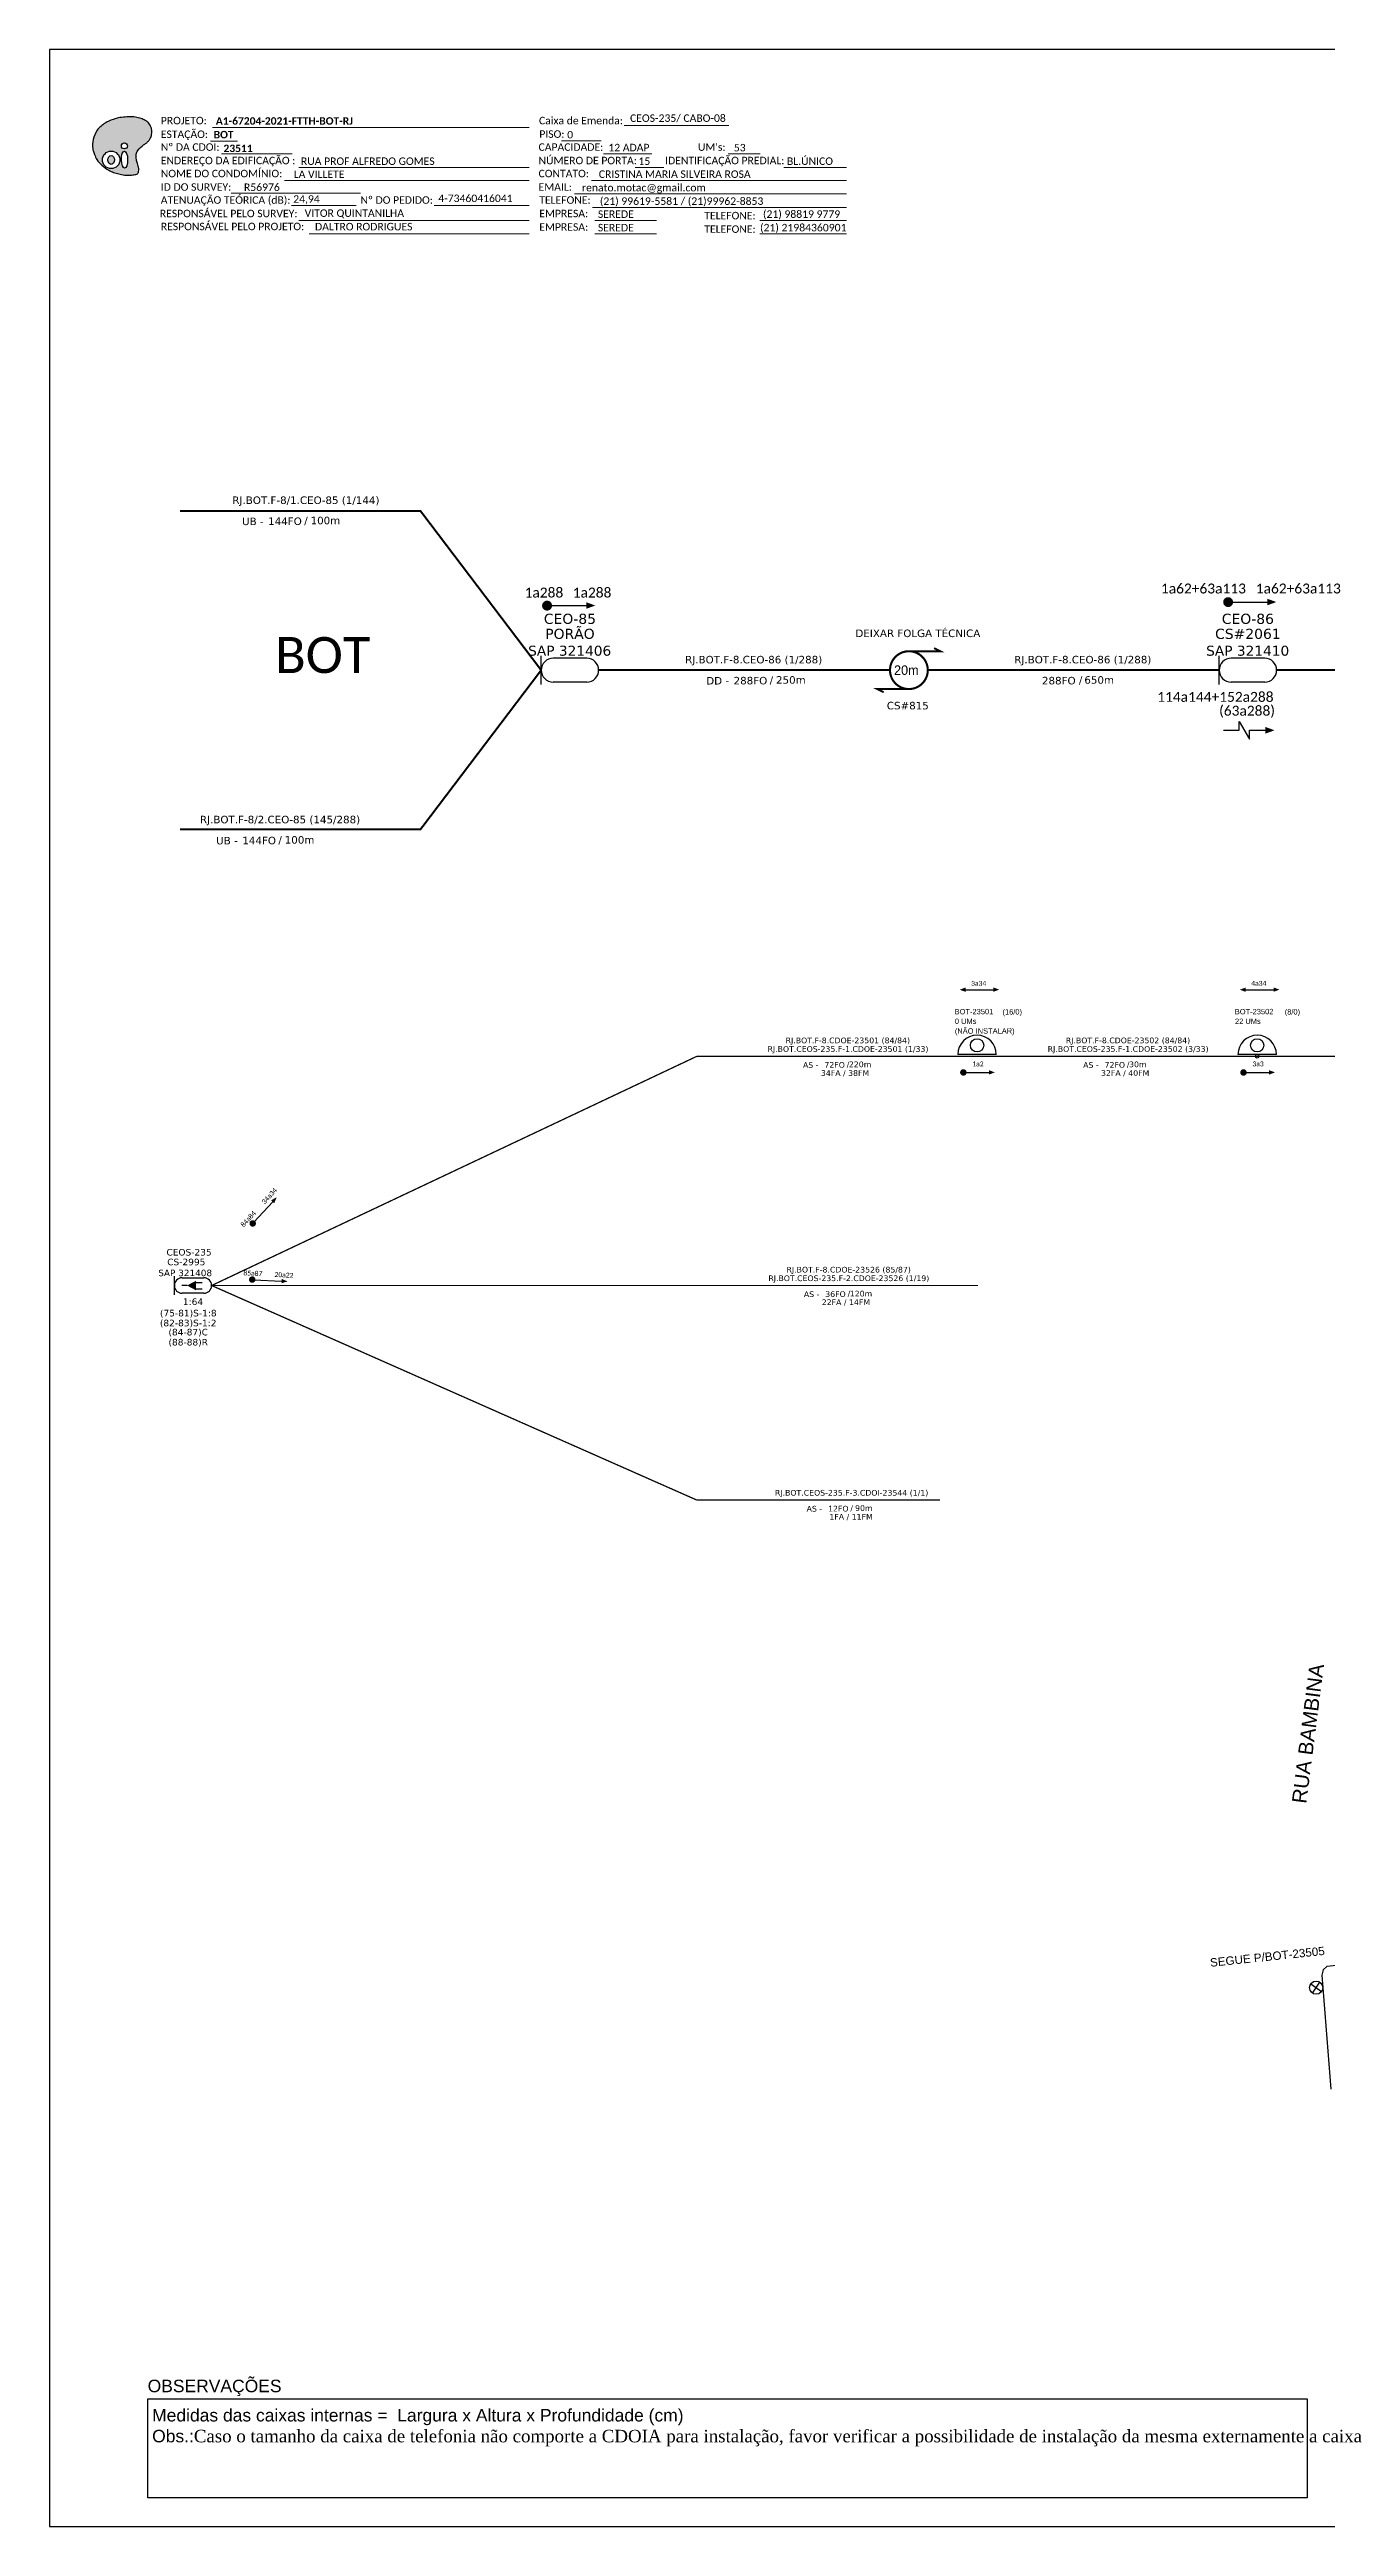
# Model space of a CAD drawing. Header units: metres. Extents: x -1286 to 461, y -500 to 94.
# Drawn here: x -1286 to -980, y -500 to 94 of the extents above; entities that cross this region are included whole.
import ezdxf
from ezdxf.enums import TextEntityAlignment as Align

# ---------------------------------------------------------------- set-up
doc = ezdxf.new("R2010")
doc.units = ezdxf.units.M
for name, color, linetype, lineweight in [("20.0-LEGENDA DOS CDO'S", 1, 'Continuous', 0), ('40.1-ETIQUETAS', 1, 'Continuous', 20), ('Segmento Logradouro Texto', 238, 'Continuous', 0)]:
    doc.layers.add(name, color=color, linetype=linetype, lineweight=lineweight)
for name, color, linetype in [('20.4-CEOS', 1, 'Continuous'), ('20.5-CABO AÉREO', 1, 'Continuous'), ('CABO OPTICO EXISTENTE', 5, 'Continuous'), ('CAP a instalar', 1, 'Continuous'), ('CD de instalação futura', 8, 'Continuous'), ('label_cabos', 7, 'Continuous'), ('QUADRA', 7, 'Continuous'), ('SETA', 7, 'Continuous')]:
    doc.layers.add(name, color=color, linetype=linetype)
doc.styles.add('ARIAL', font='arial.ttf')
doc.styles.add('DIGICADE', font='arial.ttf')
doc.styles.add('siredit', font='verdana.ttf')
doc.styles.add('WMF-Calibri0', font='calibri.ttf')
doc.styles.add('WMF-Calibri1', font='calibrib.ttf')
doc.linetypes.add('FENCELINE1', pattern='A,0.25,-0.1,[133,ltypeshp.shx,S=0.1,R=0,X=-0.1,Y=0],-0.1,1', length=1.45)

# ---------------------------------------------------------------- blocks, each defined once
blk = doc.blocks.new('OI')
h = blk.add_hatch(color=40)
edge = h.paths.add_edge_path()
edge.add_spline(control_points=[(4.35, -0.67), (3.92, -0.99), (3.26, -1.5), (2.81, -2.59), (2.9, -3.5), (3.06, -4.27), (3.31, -4.85), (3.37, -5.39), (3.4, -5.88), (3.2, -6.4), (2.54, -6.61), (1.65, -6.63), (0.55, -6.67), (-0.56, -6.42), (-1.61, -6.14), (-2.77, -5.61), (-3.92, -4.77), (-4.89, -3.7), (-5.34, -2.65), (-5.6, -1.94), (-5.85, -0.96), (-5.71, 0.47), (-5.1, 2.02), (-4.14, 3.02), (-3.3, 3.61), (-2.37, 4.16), (-1.36, 4.44), (-0.56, 4.7), (0.79, 4.85), (2.24, 4.97), (3.79, 4.57), (4.67, 4.21), (5.44, 3.65), (5.76, 2.99), (6.03, 2.21), (6.01, 1.46), (5.72, 0.64), (5.31, 0.08), (4.88, -0.38), (4.51, -0.55), (4.35, -0.67)], knot_values=[0, 0, 0, 0, 1.60434, 2.417191, 3.427595, 4.282808, 4.776746, 5.304182, 5.888771, 6.258406, 6.858137, 7.79129, 8.986195, 10.124242, 11.187857, 12.242908, 13.953784, 15.414161, 16.515391, 17.349188, 17.675853, 19.552021, 21.515531, 22.568638, 23.63245, 24.621084, 25.782718, 26.745347, 27.142653, 29.870543, 31.004649, 31.921532, 32.709589, 33.801391, 34.042471, 35.192333, 35.971461, 36.628871, 37.254359, 37.836911, 37.836911, 37.836911, 37.836911], degree=3, periodic=0)
h.paths.add_polyline_path([(1.13, -0.87, -1), (-0.04, -0.87, -1)], flags=16)
edge = h.paths.add_edge_path(flags=16)
edge.add_ellipse((0.56, -3.59), major_axis=(-0.02, 1.71), ratio=0.361305, start_angle=0, end_angle=360)
h.paths.add_polyline_path([(-0.36, -3.62, -1), (-3.8, -3.62, -1)], flags=16)
edge = h.paths.add_edge_path(flags=0)
edge.add_ellipse((-2.08, -3.62), major_axis=(0, 0.885), ratio=0.758294, start_angle=0, end_angle=360)
at = {"color": 40}
for centre, radius in [((-2.08, -3.62), 1.72), ((0.54, -0.87), 0.587)]:
    blk.add_circle(centre, radius, dxfattribs=at)
blk.add_ellipse((-2.08, -3.62), major_axis=(0, 0.885), ratio=0.758294, start_param=-3.141592653589792, end_param=3.141592653589792, dxfattribs=at)
blk.add_ellipse((0.56, -3.59), major_axis=(-0.02, 1.71), ratio=0.361305, dxfattribs=at)
at = {"color": 40, "start_tangent": (-0.800898, -0.598801), "end_tangent": (-0.800898, -0.598801)}
blk.add_spline([(4.35, -0.67), (3.2, -1.78), (2.9, -2.54), (2.92, -3.55), (3.12, -4.38), (3.28, -4.85), (3.37, -5.37), (3.35, -5.95), (3.2, -6.29), (2.66, -6.55), (1.73, -6.63), (0.54, -6.62), (-0.58, -6.41), (-1.6, -6.11), (-2.56, -5.67), (-3.95, -4.67), (-4.89, -3.56), (-5.37, -2.56), (-5.64, -1.78), (-5.72, -1.46), (-5.63, 0.42), (-4.84, 2.22), (-4.13, 2.99), (-3.27, 3.62), (-2.4, 4.09), (-1.3, 4.47), (-0.37, 4.72), (0.02, 4.77), (2.75, 4.8), (3.85, 4.53), (4.69, 4.16), (5.31, 3.68), (5.85, 2.73), (5.93, 2.5), (5.94, 1.35), (5.67, 0.62), (5.29, 0.08), (4.84, -0.36), (4.35, -0.67)], degree=3, dxfattribs=at)

msp = doc.modelspace()

# ---------------------------------------------------------------- linework, layer by layer
at = {"color": 7}
msp.add_line((-1058.85, -146.81), (-1068.1, -146.81), dxfattribs=at)
at = {"color": 0}
for p, q in [((-1262.5, -469.23), (-984.25, -469.23)), ((-1262.5, -492.93), (-1262.5, -469.23)), ((-984.25, -469.23), (-984.25, -492.93)), ((-984.25, -492.93), (-1262.5, -492.93))]:
    msp.add_line(p, q, dxfattribs=at)
msp.add_lwpolyline([(-1286.07, -499.81), (-445.07, -499.81), (-445.07, 94.19), (-1286.07, 94.19)], close=True)
at = {"color": 7, "lineweight": 0}
for points in [[(-1247.47, 72.24), (-1240.92, 72.24)], [(-1246.96, 75.52), (-1170.98, 75.52)], [(-1163.19, 72.28), (-1153.71, 72.28)], [(-1148.15, 76.01), (-1123.01, 76.01)], [(-1244.81, 69.17), (-1227.84, 69.17)], [(-1226.24, 65.93), (-1170.98, 65.93)], [(-1153.14, 69.17), (-1141.52, 69.17)], [(-1145.56, 65.93), (-1138.61, 65.93)], [(-1123.2, 69.17), (-1115.53, 69.17)], [(-1109.86, 65.93), (-1094.82, 65.93)], [(-1242.49, 59.75), (-1211.44, 59.75)], [(-1229.65, 62.82), (-1170.98, 62.82)], [(-1160.06, 59.58), (-1094.8, 59.58)], [(-1156.02, 62.82), (-1094.8, 62.82)], [(-1227.96, 56.79), (-1212.45, 56.79)], [(-1193.73, 56.79), (-1170.96, 56.79)], [(-1155.78, 56.34), (-1094.8, 56.34)], [(-1226.24, 53.23), (-1170.98, 53.23)], [(-1223.75, 49.99), (-1170.98, 49.99)], [(-1155.17, 53.23), (-1140.37, 53.23)], [(-1155.17, 49.99), (-1140.37, 49.99)], [(-1115.57, 53.23), (-1094.8, 53.23)], [(-1115.57, 49.99), (-1094.8, 49.99)]]:
    msp.add_lwpolyline(points, dxfattribs=at)
at = {"color": 7}
for points, const_width in [([(-1167.26, -39.16, 1), (-1166.07, -39.16, 1)], 1.19), ([(-1003.82, -38.32, 1), (-1002.64, -38.32, 1)], 1.19), ([(-1079.84, -50.1, 1.000012), (-1079.84, -59.17, 0.999978)], 0.504), ([(-1067.16, -151.11, 1), (-1066.38, -151.11, 1)], 0.777), ([(-999.93, -151.11, 1), (-999.15, -151.11, 1)], 0.777), ([(-1237.56, -187.61, 1), (-1237.04, -187.04, 1)], 0.777), ([(-1237.81, -200.77, 1), (-1237.04, -200.81, 1)], 0.777)]:
    msp.add_lwpolyline(points, format="xyb", close=True, dxfattribs=dict(at, const_width=const_width))
at = {"color": 7, "const_width": 0.472}
for points in [[(-1079.84, -50.1), (-1072.28, -50.1), (-1073.79, -49.35)], [(-1079.84, -59.17), (-1087.4, -59.17), (-1085.88, -59.93)]]:
    msp.add_lwpolyline(points, dxfattribs=at)
at = {"color": 7}
msp.add_lwpolyline([(-1000.58, -69.06), (-1000.58, -66.96), (-998.07, -71.15), (-998.07, -69.06)], dxfattribs=at)
at = {"color": 10}
for points in [[(-983.4, -369.69), (-980.8, -371.48)], [(-982.99, -371.88), (-981.21, -369.29)]]:
    msp.add_lwpolyline(points, dxfattribs=at)
msp.add_circle((-982.1, -370.59), 1.57, dxfattribs=at)
at = {"color": 7}
msp.add_arc((-1063.48, -146.81), 4.62, 0, 180, dxfattribs=at)
at = {"layer": '20.4-CEOS', "color": 7}
for p, q in [((-1157.16, -51.77), (-1165.21, -51.77)), ((-994.46, -51.77), (-1002.52, -51.77)), ((-1157.16, -57.51), (-1165.21, -57.51)), ((-994.46, -57.51), (-1002.52, -57.51)), ((-1254.24, -200.35), (-1249.02, -200.35)), ((-1249.02, -204.07), (-1254.24, -204.07))]:
    msp.add_line(p, q, dxfattribs=at)
for points in [[(-1168.08, -58.1), (-1168.08, -51.18)], [(-1005.39, -58.1), (-1005.39, -51.18)], [(-1256.1, -204.45), (-1256.1, -199.97)], [(-1251.01, -201.47), (-1249.43, -201.47)], [(-1253.07, -202.21), (-1254.32, -202.21)], [(-1251.01, -203.02), (-1249.43, -203.02)]]:
    msp.add_lwpolyline(points, dxfattribs=at)
msp.add_lwpolyline([(-1253.07, -202.21, 0, 2.3, 0), (-1250.91, -202.21, 2.3, 2.3, 0)], format="xyseb", dxfattribs=at)
for centre, radius, start, end in [((-1165.21, -54.64), 2.87, 90, 270), ((-1157.16, -54.64), 2.87, 270, 90), ((-1002.52, -54.64), 2.87, 90, 270), ((-994.46, -54.64), 2.87, 270, 90), ((-1254.24, -202.21), 1.86, 90, 270), ((-1249.02, -202.21), 1.86, 270, 90)]:
    msp.add_arc(centre, radius, start, end, dxfattribs=at)
at = {"layer": '20.5-CABO AÉREO', "color": 7, "ltscale": 50, "const_width": 0.48}
for points in [[(-1254.74, -16.45), (-1197.05, -16.45), (-1168.08, -54.64)], [(-1254.74, -92.83), (-1197.05, -92.83), (-1168.08, -54.64)], [(-1154.28, -54.64), (-1084.37, -54.64)]]:
    msp.add_lwpolyline(points, dxfattribs=at)
at = {"layer": '40.1-ETIQUETAS', "color": 7, "const_width": 0.48}
for points in [[(-1075.3, -54.64), (-1005.39, -54.64)], [(-991.62, -54.64), (-921.71, -54.64)]]:
    msp.add_lwpolyline(points, dxfattribs=at)
at = {"layer": 'CAP a instalar', "color": 7, "linetype": 'FENCELINE1', "ltscale": 6, "const_width": 0.311}
for points in [[(-1247.16, -202.21), (-1130.7, -147.23)], [(-1130.7, -147.23), (-1063.47, -147.23)], [(-1063.47, -147.23), (-996.25, -147.23)], [(-996.25, -147.23), (-929.02, -147.23)], [(-1247.16, -202.21), (-1130.76, -253.65)], [(-1247.16, -202.21), (-1130.5, -202.21)], [(-1130.5, -202.21), (-1063.27, -202.21)], [(-1130.76, -253.65), (-1072.39, -253.65)]]:
    msp.add_lwpolyline(points, dxfattribs=at)
at = {"layer": 'CD de instalação futura', "color": 7}
msp.add_circle((-1063.48, -144.61), 1.59, dxfattribs=at)
at = {"layer": 'label_cabos', "color": 7}
msp.add_line((-991.63, -146.81), (-1000.87, -146.81), dxfattribs=at)
for centre, radius in [((-996.25, -144.61), 1.59), ((-996.25, -147.23), 0.428)]:
    msp.add_circle(centre, radius, dxfattribs=at)
msp.add_arc((-996.25, -146.81), 4.62, 0, 180, dxfattribs=at)
at = {"layer": 'QUADRA', "color": 104}
msp.add_lwpolyline([(-598.3, -360.44), (-598.23, -343.62), (-598.5, -341.86), (-599.18, -340.18), (-600.2, -338.68), (-601.53, -337.38), (-603.13, -336.39), (-604.92, -335.73), (-606.82, -335.44), (-608.43, -335.45), (-663.1, -339.74), (-702.44, -341.41), (-874.37, -354.53), (-979.58, -365.5), (-980.44, -366.35), (-980.72, -367.57), (-978.61, -394.94)], dxfattribs=at)
at = {"layer": 'SETA', "color": 7}
for points in [[(-1166.66, -39.16), (-1156.45, -39.16)], [(-1003.23, -38.32), (-993.02, -38.32)], [(-1004.37, -69.06), (-1000.58, -69.06)], [(-998.07, -69.06), (-994.27, -69.06)], [(-1066.24, -131.27), (-1059.56, -131.27)], [(-999.02, -131.27), (-992.33, -131.27)], [(-1066.77, -151.11), (-1060.09, -151.11)], [(-999.54, -151.11), (-992.86, -151.11)], [(-1237.03, -187.05), (-1232.51, -182.13)], [(-1237.04, -200.82), (-1230.37, -201.17)]]:
    msp.add_lwpolyline(points, dxfattribs=at)
for points in [[(-1157.27, -38.35), (-1155.09, -39.14), (-1157.27, -39.93)], [(-993.84, -37.51), (-991.66, -38.3), (-993.84, -39.09)], [(-994.27, -68.27), (-992.1, -69.06), (-994.27, -69.85)], [(-1066.24, -131.79), (-1067.67, -131.27), (-1066.24, -130.75)], [(-1059.56, -130.73), (-1058.14, -131.25), (-1059.56, -131.77)], [(-999.02, -131.79), (-1000.44, -131.27), (-999.02, -130.75)], [(-992.33, -130.73), (-990.91, -131.25), (-992.33, -131.77)], [(-1060.62, -150.58), (-1059.2, -151.1), (-1060.62, -151.62)], [(-993.4, -150.58), (-991.97, -151.1), (-993.4, -151.62)], [(-1232.91, -181.77), (-1231.56, -181.07), (-1232.14, -182.47)], [(-1230.34, -200.63), (-1228.94, -201.23), (-1230.39, -201.67)]]:
    msp.add_solid(points, dxfattribs=at)

# ---------------------------------------------------------------- block references
at = {"color": 7, "xscale": 1.213923925163967, "yscale": 1.213923925163967, "zscale": 1.213923925163967, "rotation": 0.1532896023949059}
msp.add_blockref('OI', (-1268.76, 72.14), dxfattribs=at)

# ---------------------------------------------------------------- texts
at = {"color": 7, "lineweight": 0, "style": 'WMF-Calibri0'}
for s, height, p in [('PROJETO:', 1.793, (-1259.36, 76.26)), ('Caixa de Emenda:', 1.7927, (-1168.6, 76.26)), ('ESTAÇÃO:', 1.793, (-1259.36, 72.98)), ('Nº DA CDOI:', 1.7927, (-1259.36, 69.91)), ('CAPACIDADE:', 1.7927, (-1168.71, 69.91)), ('PISO:', 1.793, (-1168.53, 73.03)), ("UM's:", 1.793, (-1130.47, 69.91)), ('ENDEREÇO DA EDIFICAÇÃO :', 1.7927, (-1259.36, 66.68)), ('NOME DO CONDOMÍNIO:', 1.7927, (-1259.36, 63.56)), ('CONTATO:', 1.793, (-1168.71, 63.56)), ('NÚMERO DE PORTA:', 1.7927, (-1168.71, 66.68)), ('IDENTIFICAÇÃO PREDIAL:', 1.7927, (-1138.34, 66.68)), ('ATENUAÇÃO TEÓRICA (dB):', 1.7927, (-1259.36, 57.21)), ('ID DO SURVEY:', 1.7927, (-1259.36, 60.33)), ('EMAIL:', 1.793, (-1168.71, 60.33)), ('RESPONSÁVEL PELO SURVEY:', 1.7927, (-1259.6, 53.98)), ('Nº DO PEDIDO:', 1.7927, (-1211.44, 57.21)), ('TELEFONE:', 1.793, (-1168.53, 57.21)), ('EMPRESA:', 1.793, (-1168.53, 53.98)), ('TELEFONE:', 1.793, (-1128.93, 53.47)), ('RESPONSÁVEL PELO PROJETO:', 1.7927, (-1259.36, 50.87)), ('EMPRESA:', 1.793, (-1168.53, 50.74)), ('TELEFONE:', 1.793, (-1128.93, 50.24))]:
    msp.add_text(s, height=height, dxfattribs=at).set_placement(p)
at = {"color": 7}
for s, height, style, p in [('A1-67204-2021-FTTH-BOT-RJ', 1.7927, 'WMF-Calibri1', (-1246.16, 76.17)), ('CEOS-235/ CABO-08', 1.7927, 'WMF-Calibri0', (-1146.75, 76.85)), ('BOT', 1.793, 'WMF-Calibri1', (-1246.68, 72.89)), ('0', 1.79, 'WMF-Calibri0', (-1161.84, 72.88)), ('12 ADAP', 1.793, 'WMF-Calibri0', (-1151.96, 69.79)), ('53', 1.793, 'WMF-Calibri0', (-1121.85, 69.77)), ('RUA PROF ALFREDO GOMES', 1.7927, 'WMF-Calibri0', (-1225.73, 66.52)), ('15', 1.793, 'WMF-Calibri0', (-1144.74, 66.53)), ('BL.ÚNICO', 1.793, 'WMF-Calibri0', (-1109.1, 66.53)), ('R56976', 1.793, 'WMF-Calibri0', (-1239.4, 60.28)), ('LA VILLETE', 1.793, 'WMF-Calibri0', (-1227.45, 63.39)), ('4-73460416041', 1.7927, 'WMF-Calibri0', (-1192.78, 57.62)), ('renato.motac@gmail.com', 1.7927, 'WMF-Calibri0', (-1158.28, 60.18)), ('CRISTINA MARIA SILVEIRA ROSA', 1.7927, 'WMF-Calibri0', (-1154.25, 63.42)), ('24,94', 1.793, 'WMF-Calibri0', (-1227.58, 57.45)), ('VITOR QUINTANILHA', 1.7927, 'WMF-Calibri0', (-1224.84, 54.07)), ('SEREDE', 1.793, 'WMF-Calibri0', (-1154.47, 53.83)), ('(21) 99619-5581 / (21)99962-8853', 1.7927, 'WMF-Calibri0', (-1154, 56.94)), ('(21) 98819 9779', 1.7927, 'WMF-Calibri0', (-1114.86, 53.83)), ('DALTRO RODRIGUES', 1.7927, 'WMF-Calibri0', (-1222.35, 50.83)), ('SEREDE', 1.793, 'WMF-Calibri0', (-1154.47, 50.59)), ('(21) 21984360901', 1.7927, 'WMF-Calibri0', (-1115.56, 50.59))]:
    msp.add_text(s, height=height, dxfattribs=dict(at, style=style)).set_placement(p)
at = {"color": 7, "style": 'WMF-Calibri1'}
msp.add_text('23511', height=1.793, dxfattribs=at).set_placement((-1240.81, 69.6), align=Align.CENTER)
at = {"color": 7}
msp.add_text('20m', height=2.268, dxfattribs=at).set_placement((-1083.4, -55.77))
at = {"style": 'ARIAL'}
msp.add_text('OBSERVAÇÕES', height=3, dxfattribs=at).set_placement((-1262.52, -467.61))
at = {"color": 7, "attachment_point": 5}
for s, insert, char_height, width in [('{\\fCalibri|b0|i0|c0|p34;\\C7;1a288}', (-1167.42, -36.04), 2.376, 30.1262), ('{\\fCalibri|b0|i0|c0|p34;\\C7;1a288}', (-1155.87, -36.04), 2.376, 30.1262), ('{\\fCalibri|b0|i0|c0|p34;1a62+63a113}', (-1009.16, -35.07), 2.376, 30.1262), ('{\\fCalibri|b0|i0|c0|p34;1a62+63a113}', (-986.39, -35.07), 2.376, 30.1262), ('{\\fCalibri|b0|i0|c0|p34;\\C7;114a144+152a288}', (-1006.29, -61.06), 2.376, 30.1262), ('{\\fCalibri|b0|i0|c0|p34;(63a288)}', (-998.69, -64.62), 2.376, 30.1262), ('\\C7;\\fCalibri|b0|i0|c0|p34;3a34', (-1063.1, -129.75), 1.1656, 19.7052), ('\\C7;\\fCalibri|b0|i0|c0|p34;4a34', (-995.88, -129.75), 1.1656, 19.7052), ('\\C7;\\fCalibri|b0|i0|c0|p34;1a2', (-1063.27, -149.07), 1.1656, 19.7052), ('\\C7;\\fCalibri|b0|i0|c0|p34;3a3', (-996.05, -149.07), 1.1656, 19.7052)]:
    msp.add_mtext(s, dxfattribs=dict(at, insert=insert, char_height=char_height, width=width))
at = {"insert": (-1220.51, -51.06), "char_height": 8.64, "width": 131.666, "attachment_point": 5}
msp.add_mtext('{\\fCalibri|b0|i0|c0|p34;\\C7;BOT}', dxfattribs=at)
at = {"color": 7, "char_height": 1.1656, "width": 19.7052, "attachment_point": 5}
for s, insert, rotation in [('\\C7;\\fCalibri|b0|i0|c0|p34;34a34', (-1233.3, -180.74), 47.45664), ('\\C7;\\fCalibri|b0|i0|c0|p34;84a84', (-1238.35, -186.25), 47.45664), ('\\C7;\\fCalibri|b0|i0|c0|p34;85a87', (-1237.26, -199.29), 357.02), ('\\C7;\\fCalibri|b0|i0|c0|p34;20a22', (-1229.8, -199.68), 357.02)]:
    msp.add_mtext(s, dxfattribs=dict(at, insert=insert, rotation=rotation))
at = {"insert": (-1261.44, -471.63), "char_height": 3, "width": 277.1819, "attachment_point": 1, "style": 'ARIAL'}
msp.add_mtext('Medidas das caixas internas =  Largura x Altura x Profundidade (cm)\\PObs.:{\\fTimes New Roman|b0|i0|c0|p16;Caso o tamanho da caixa de telefonia não comporte a CDOIA para instalação, favor verificar a possibilidade de instalação da mesma externamente a caixa}', dxfattribs=at)
at = {"layer": "20.0-LEGENDA DOS CDO'S", "color": 7, "style": 'ARIAL'}
for s, height, p in [('BOT-23501', 1.284, (-1068.86, -137.17)), ('BOT-23502', 1.284, (-1001.63, -137.17)), ('0 UMs', 1.284, (-1068.81, -139.49)), ('(NÃO INSTALAR)', 1.2839, (-1068.81, -141.82)), ('22 UMs', 1.284, (-1001.59, -139.49))]:
    msp.add_text(s, height=height, rotation=0.11799, dxfattribs=at).set_placement(p)
for s, p in [('       (16/0)', (-1056.78, -137.23)), ('       (8/0)', (-989.55, -137.23))]:
    msp.add_text(s, height=1.2839, rotation=0.11799, dxfattribs=at).set_placement(p, align=Align.CENTER)
msp.add_text('SEGUE P/BOT-23505', height=2, rotation=5.95729, dxfattribs=at).set_placement((-993.82, -363.17), align=Align.MIDDLE_CENTER)
at = {"layer": '20.4-CEOS', "color": 7, "style": 'siredit'}
for s, height, p in [('CEO-85', 2.433, (-1161.18, -42.32)), ('CEO-86', 2.433, (-998.49, -42.32)), ('PORÃO', 2.433, (-1161.18, -45.92)), ('CS#2061', 2.433, (-998.49, -45.92)), ('SAP 321406', 2.4, (-1161.24, -49.97)), ('SAP 321410', 2.4, (-998.54, -49.97)), ('CEOS-235', 1.575, (-1252.58, -194.23)), ('CS-2995', 1.575, (-1253.24, -196.56)), ('SAP 321408', 1.554, (-1253.51, -199.19))]:
    msp.add_text(s, height=height, dxfattribs=at).set_placement(p, align=Align.MIDDLE_CENTER)
for s, height, p in [('1:64', 1.575, (-1251.63, -205.3)), ('(75-81)S-1:8', 1.5755, (-1252.76, -208.04))]:
    msp.add_text(s, height=height, dxfattribs=at).set_placement(p, align=Align.TOP_CENTER)
for tag, p in [('(82-83)S-1:2', (-1252.78, -210.41)), ('(84-87)C', (-1252.78, -212.6)), ('(88-88)R', (-1252.78, -215.01))]:
    msp.add_attdef(tag, text='(XX)R', height=1.575, dxfattribs=at).set_placement(p, align=Align.TOP_CENTER)
at = {"layer": '40.1-ETIQUETAS', "color": 7, "style": 'siredit'}
for s, height, p in [('RJ.BOT.F-8/1.CEO-85 (1/144)', 1.8, (-1224.54, -13.88)), ('DEIXAR FOLGA TÉCNICA', 1.8, (-1077.69, -45.8)), ('RJ.BOT.F-8.CEO-86 (1/288)', 1.8, (-1117.09, -52.11)), ('RJ.BOT.F-8.CEO-86 (1/288)', 1.8, (-1038.11, -52.11)), ('CS#815', 1.8, (-1080.1, -63.14)), ('RJ.BOT.F-8/2.CEO-85 (145/288)', 1.8, (-1230.75, -90.46)), ('RJ.BOT.CEOS-235.F-1.CDOE-23501 (1/33)', 1.3595, (-1094.46, -145.49)), ('RJ.BOT.F-8.CDOE-23501 (84/84)', 1.3595, (-1094.49, -143.43)), ('RJ.BOT.CEOS-235.F-1.CDOE-23502 (3/33)', 1.3595, (-1027.23, -145.49)), ('RJ.BOT.F-8.CDOE-23502 (84/84)', 1.3595, (-1027.26, -143.43)), ('34FA / 38FM', 1.3595, (-1095.16, -151.25)), ('32FA / 40FM', 1.3595, (-1027.94, -151.25)), ('RJ.BOT.CEOS-235.F-2.CDOE-23526 (1/19)', 1.3595, (-1094.26, -200.47)), ('RJ.BOT.F-8.CDOE-23526 (85/87)', 1.3595, (-1094.29, -198.41)), ('22FA / 14FM', 1.3595, (-1094.96, -206.22)), ('1FA / 11FM', 1.36, (-1093.72, -257.67))]:
    msp.add_text(s, height=height, dxfattribs=at).set_placement(p, align=Align.MIDDLE_CENTER)
for s, height, p in [('UB - ', 1.8, (-1233.9, -18.95)), ('144FO', 1.8, (-1225.52, -18.92)), ('/', 1.8, (-1224.1, -18.75)), ('DD - ', 1.8, (-1122.21, -57.18)), ('288FO', 1.8, (-1113.83, -57.15)), ('/', 1.8, (-1112.41, -56.98)), ('288FO', 1.8, (-1039.83, -57.15)), ('/', 1.8, (-1038.2, -56.98)), ('UB - ', 1.8, (-1240.11, -95.52)), ('144FO', 1.8, (-1231.73, -95.49)), ('/', 1.8, (-1230.31, -95.33)), ('/', 1.36, (-1094.13, -149.17)), ('/', 1.36, (-1026.9, -149.17)), ('AS -', 1.36, (-1101.53, -149.32)), ('72FO', 1.36, (-1095.2, -149.3)), ('AS -', 1.36, (-1034.3, -149.32)), ('72FO', 1.36, (-1027.97, -149.3)), ('AS -', 1.36, (-1101.32, -204.29)), ('36FO', 1.36, (-1095, -204.27)), ('/', 1.36, (-1093.92, -204.15)), ('AS -', 1.36, (-1100.66, -255.74)), ('12FO', 1.36, (-1094.33, -255.72)), ('/', 1.36, (-1093.26, -255.59))]:
    msp.add_text(s, height=height, dxfattribs=at).set_placement(p, align=Align.MIDDLE_RIGHT)
for s, height, p in [('100m', 1.8, (-1223.42, -18.75)), ('250m', 1.8, (-1111.73, -56.98)), ('650m', 1.8, (-1037.74, -56.98)), ('100m', 1.8, (-1229.63, -95.33)), ('220m', 1.36, (-1094.23, -149.17)), ('30m', 1.36, (-1027, -149.17)), ('120m', 1.36, (-1094.03, -204.15)), ('90m', 1.36, (-1092.75, -255.59))]:
    msp.add_text(s, height=height, dxfattribs=at).set_placement(p, align=Align.MIDDLE_LEFT)
at = {"layer": 'CABO OPTICO EXISTENTE', "color": 7, "style": 'siredit'}
msp.add_text('RJ.BOT.CEOS-235.F-3.CDOI-23544 (1/1)', height=1.3595, dxfattribs=at).set_placement((-1093.59, -251.91), align=Align.MIDDLE_CENTER)
at = {"layer": 'Segmento Logradouro Texto', "color": 5, "linetype": 'Continuous', "insert": (-987.96, -326.14), "char_height": 3.5, "width": 74.3093, "attachment_point": 1, "rotation": 82.70117, "style": 'DIGICADE'}
msp.add_mtext('\\fArial|b0|i0|c0|p34;\\W1.0000000000;\\T1.0000000000;\\o\\lRUA BAMBINA', dxfattribs=at)

doc.saveas('drawing.dxf')
